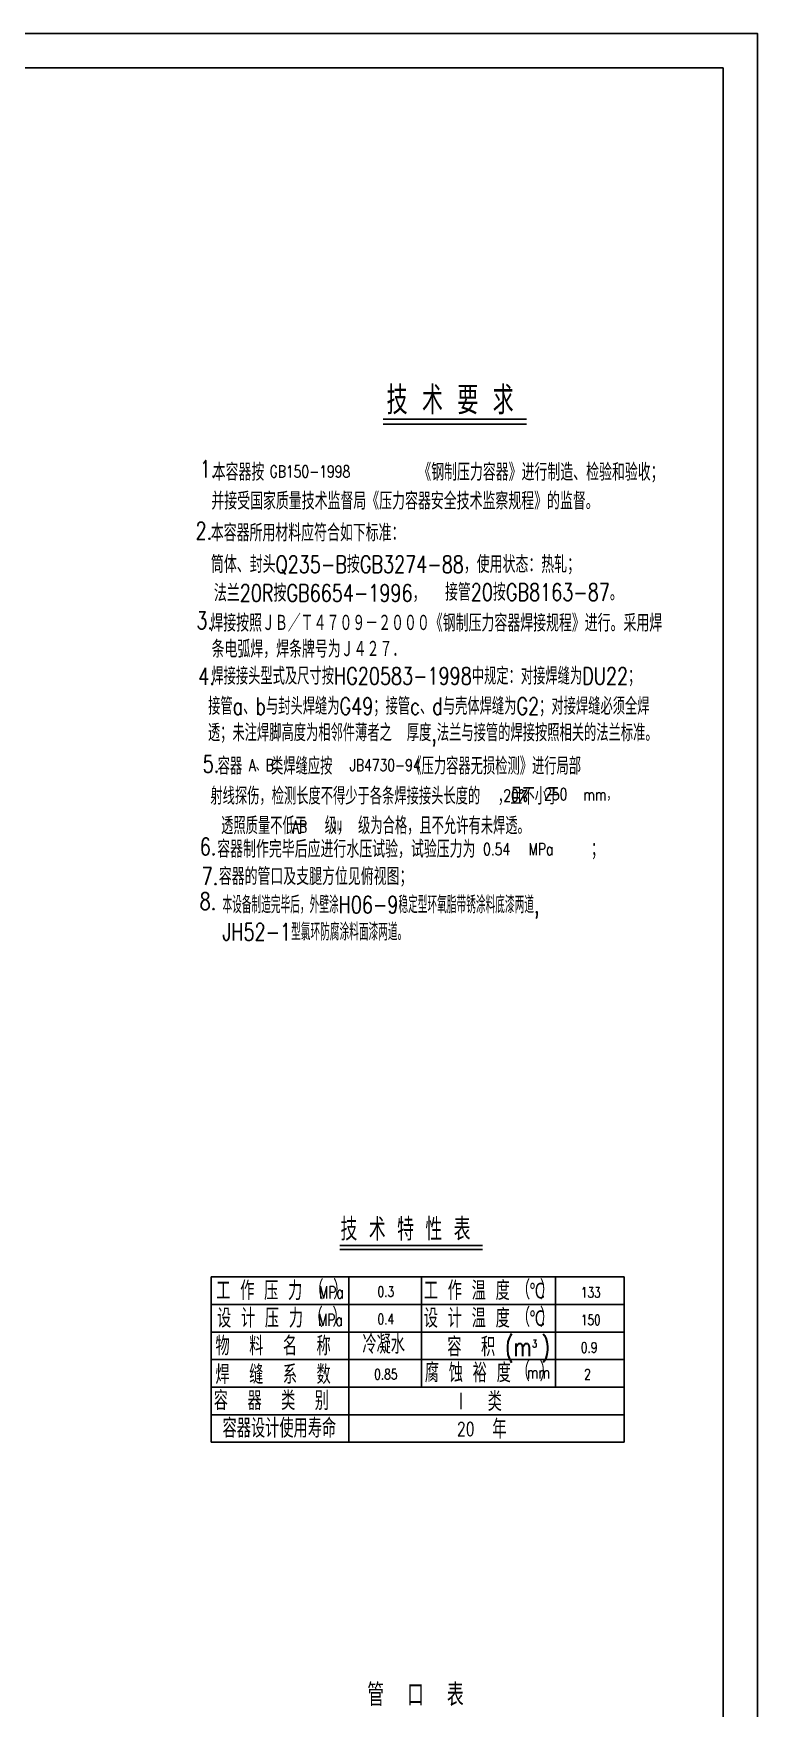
# Model space of a CAD drawing. Extents: x 0 to 5883, y 0 to 2523.
# Drawn here: x 3185 to 3816, y 1064 to 2523 of the extents above; entities that cross this region are included whole.
import ezdxf

# ---------------------------------------------------------------- set-up
doc = ezdxf.new("R2010")
doc.units = 0
doc.header["$LTSCALE"] = 30
doc.header["$MEASUREMENT"] = 0
for name, color, linetype in [('24', 2, 'CONTINUOUS'), ('44', 4, 'CONTINUOUS'), ('YHBORD', 7, 'CONTINUOUS'), ('YHDIM', 1, 'CONTINUOUS'), ('YHSOLID', 7, 'CONTINUOUS'), ('YHTEXT', 3, 'CONTINUOUS'), ('YHTHIN', 1, 'CONTINUOUS')]:
    doc.layers.add(name, color=color, linetype=linetype)
doc.styles.add('HZKT', font='ROMANS', dxfattribs={"width": 0.75, "bigfont": 'HZKT'})
doc.styles.add('SIMPLEX', font='romans.shx', dxfattribs={"width": 0.75, "bigfont": 'hztxt.shx'})
doc.styles.add('UMHZ', font='ROMANS.shx', dxfattribs={"width": 0.75, "bigfont": 'gbcbig.shx'})

# ---------------------------------------------------------------- blocks, each defined once
blk = doc.blocks.new('A$C312A28C5')
at = {"layer": 'YHTEXT', "style": 'SIMPLEX', "width": 0.75}
blk.add_text('8.', height=100, dxfattribs=at).set_placement((0, 178.4))
at = {"layer": 'YHTEXT', "color": 3, "style": 'UMHZ', "width": 0.75}
for s, p in [('本设备制造完毕后，外壁涂H06-9稳定型环氧脂带锈涂料底漆两道,', (132.6, 158.2)), ('JH52-1型氯环防腐涂料面漆两道。', (132.6, 0))]:
    blk.add_text(s, height=100, dxfattribs=at).set_placement(p)

msp = doc.modelspace()

# ---------------------------------------------------------------- linework, layer by layer
at = {"layer": '24'}
msp.add_line((3489.44, 2182.51), (3614.42, 2182.51), dxfattribs=at)
at = {"layer": '44'}
msp.add_line((3489.44, 2187.01), (3614.42, 2187.01), dxfattribs=at)
at = {"layer": 'YHBORD', "color": 1}
msp.add_lwpolyline([(2033.75, 0), (3815.75, 0), (3815.75, 2523), (2033.75, 2523)], close=True, dxfattribs=at)
at = {"layer": 'YHBORD'}
msp.add_lwpolyline([(2108.75, 30), (3785.75, 30), (3785.75, 2493), (2108.75, 2493)], close=True, dxfattribs=at)
at = {"layer": 'YHSOLID'}
for p, q in [((3451.95, 1467.07), (3576.03, 1467.07)), ((3339.66, 1439.53), (3699.66, 1439.53)), ((3339.66, 1439.53), (3339.66, 1295.53)), ((3699.66, 1439.53), (3699.66, 1295.53)), ((3339.66, 1295.53), (3699.66, 1295.53))]:
    msp.add_line(p, q, dxfattribs=at)
at = {"layer": 'YHTEXT'}
msp.add_line((3451.95, 1463.47), (3576.03, 1463.47), dxfattribs=at)
at = {"layer": 'YHTHIN'}
for p, q in [((3459.66, 1439.53), (3459.66, 1295.53)), ((3522.95, 1439.53), (3522.95, 1367.53)), ((3639.66, 1439.53), (3639.66, 1367.53)), ((3339.66, 1415.53), (3699.66, 1415.53)), ((3339.66, 1391.53), (3699.66, 1391.53)), ((3339.66, 1367.53), (3699.66, 1367.53)), ((3522.95, 1367.53), (3522.95, 1343.53)), ((3639.66, 1367.53), (3639.66, 1343.53)), ((3339.66, 1343.53), (3699.66, 1343.53)), ((3339.66, 1319.53), (3699.66, 1319.53))]:
    msp.add_line(p, q, dxfattribs=at)

# ---------------------------------------------------------------- block references
at = {"layer": 'YHTEXT', "xscale": 0.1500000000000909, "yscale": 0.15, "zscale": 0.15}
msp.add_blockref('A$C312A28C5', (3329.64, 1732.71), dxfattribs=at)

# ---------------------------------------------------------------- texts
at = {"layer": 'YHDIM', "style": 'HZKT', "width": 0.75}
msp.add_text('3', height=6.55, dxfattribs=at).set_placement((3619.38, 1378.17))
at = {"layer": 'YHTEXT', "width": 0.75}
for s, height, style, p in [('技 术 要 求', 24.375, 'SIMPLEX', (3492.56, 2191.19)), ('1.', 15, 'SIMPLEX', (3329.71, 2136.05)), ('本容器按                《钢制压力容器》进行制造、检验和验收；', 15, 'SIMPLEX', (3341.01, 2133.29)), ('GB150-1998', 10.5, 'SIMPLEX', (3390.66, 2136.14)), ('并接受国家质量技术监督局《压力容器安全技术监察规程》的监督。', 15, 'SIMPLEX', (3339.86, 2108.17)), ('2.', 15, 'SIMPLEX', (3326.07, 2082.23)), ('本容器所用材料应符合如下标准：', 15, 'SIMPLEX', (3339.36, 2080.46)), ('筒体、封头Q235-B按GB3274-88，使用状态：热轧；\u3000\u3000\u3000\u3000\u3000\u3000\u3000\u3000', 15, 'SIMPLEX', (3339.53, 2052.98)), ('法兰20R按GB6654-1996，\u3000\u3000\u3000\u3000\u3000\u3000\u3000\u3000', 15, 'SIMPLEX', (3342.1, 2027.96)), ('接管20按GB8163-87。\u3000\u3000\u3000\u3000\u3000\u3000\u3000\u3000', 15, 'SIMPLEX', (3543.43, 2028.7)), ('3.', 15, 'HZKT', (3326.86, 2004.07)), ('焊接按照ＪＢ／Ｔ４７０９－２０００《钢制压力容器焊接规程》进行。采用焊', 15, 'SIMPLEX', (3338.96, 2001.83)), ('条电弧焊，焊条牌号为Ｊ４２７．', 15, 'SIMPLEX', (3340.08, 1979.12)), ('5.', 15, 'SIMPLEX', (3332.34, 1879.05)), ('A、B', 10.5, 'SIMPLEX', (3372.44, 1880.3)), ('JB4730-94', 10.5, 'SIMPLEX', (3460.43, 1880.27)), ('20%', 10.5, 'SIMPLEX', (3594.25, 1853.77)), ('250', 10.5, 'SIMPLEX', (3629.85, 1854.94)), ('    mm，', 10.5, 'SIMPLEX', (3640.47, 1854.73)), ('AB', 10.5, 'SIMPLEX', (3410.11, 1826.73)), ('Ⅲ ', 10.5, 'SIMPLEX', (3445.89, 1827.03)), ('6.', 15, 'SIMPLEX', (3329.78, 1807.04)), ('容器制作完毕后应进行水压试验，试验压力为            ；', 15, 'SIMPLEX', (3344.98, 1804.84)), ('0.54', 10.5, 'SIMPLEX', (3576.63, 1807.01)), ('     MPa', 10.5, 'SIMPLEX', (3586.88, 1807.07)), ('7.', 15, 'SIMPLEX', (3331.41, 1781.36)), ('容器的管口及支腿方位见俯视图；', 15, 'SIMPLEX', (3346.31, 1781)), ('技 术 特 性 表', 19.5, 'SIMPLEX', (3452.42, 1471.3)), ('工 作 压 力', 16.5, 'SIMPLEX', (3344.11, 1419.39)), ('（ ）', 16.5, 'SIMPLEX', (3425.19, 1420.15)), ('MPa', 10.5, 'SIMPLEX', (3433.51, 1420.9)), ('0.3', 9, 'SIMPLEX', (3484.64, 1422.28)), ('工 作 温 度', 16.5, 'SIMPLEX', (3524.96, 1419.39)), ('（ ）', 16.5, 'SIMPLEX', (3605.3, 1420.15)), ('℃', 13.5, 'SIMPLEX', (3616.57, 1420.9)), ('133', 9, 'SIMPLEX', (3661.72, 1421.57)), ('设 计 压 力', 16.5, 'SIMPLEX', (3344.79, 1395.39)), ('（ ）', 16.5, 'SIMPLEX', (3424.51, 1396.15)), ('MPa', 10.5, 'SIMPLEX', (3432.83, 1396.9)), ('0.4', 9, 'SIMPLEX', (3484.64, 1398.28)), ('设 计 温 度', 16.5, 'SIMPLEX', (3524.96, 1395.39)), ('（ ）', 16.5, 'SIMPLEX', (3605.3, 1396.15)), ('℃', 13.5, 'SIMPLEX', (3616.57, 1396.9)), ('150', 9, 'SIMPLEX', (3661.72, 1397.57)), ('物  料  名  称', 16.5, 'SIMPLEX', (3343.46, 1371.19)), ('冷凝水', 16.5, 'SIMPLEX', (3471.44, 1372.59)), ('容  积 (m )', 16.5, 'SIMPLEX', (3545.45, 1370.43)), ('0.9', 9, 'SIMPLEX', (3661.72, 1373.57)), ('焊  缝  系  数', 16.5, 'SIMPLEX', (3343.46, 1346.24)), ('0.85', 9, 'SIMPLEX', (3481.86, 1350.28)), ('腐 蚀 裕 度', 16.5, 'SIMPLEX', (3525.87, 1347.75)), ('（ ）', 16.5, 'SIMPLEX', (3604.99, 1348.85)), ('mm', 10.5, 'SIMPLEX', (3614.73, 1351.02)), ('2', 9, 'SIMPLEX', (3664.65, 1350.28)), ('容  器  类  别', 16.5, 'SIMPLEX', (3341.97, 1323.56)), ('Ⅰ  类', 16.5, 'SIMPLEX', (3551.29, 1322.75)), ('容器设计使用寿命', 16.5, 'SIMPLEX', (3349.61, 1299.56)), ('年', 16.5, 'SIMPLEX', (3584.66, 1298.75)), ('20', 12, 'SIMPLEX', (3553.82, 1301.15)), ('管  口  表', 19.5, 'SIMPLEX', (3475.74, 1065.67))]:
    msp.add_text(s, height=height, dxfattribs=dict(at, style=style)).set_placement(p)
at = {"layer": 'YHTEXT', "color": 3, "style": 'HZKT', "width": 0.75}
for s, p in [('4.', (3328.43, 1955.38)), ('焊接接头型式及尺寸按HG20583-1998中规定：对接焊缝为DU22；', (3339.85, 1955.66)), ('接管a、b与封头焊缝为G49；接管c、d与壳体焊缝为G2；对接焊缝必须全焊', (3337.06, 1929.4)), ('透；未注焊脚高度为相邻件薄者之', (3336.83, 1906.31)), ('厚度,法兰与接管的焊接按照相关的法兰标准。', (3510.15, 1906.29)), ('容器   类焊缝应按        《压力容器无损检测》进行局部', (3345.33, 1877.25)), ('   射线探伤，检测长度不得少于各条焊接接头长度的  ，且不小于   ', (3313.84, 1851.12)), ('透照质量不低于  级， 级为合格，且不允许有未焊透。', (3348.39, 1825.29))]:
    msp.add_text(s, height=15, dxfattribs=at).set_placement(p)

doc.saveas('drawing.dxf')
